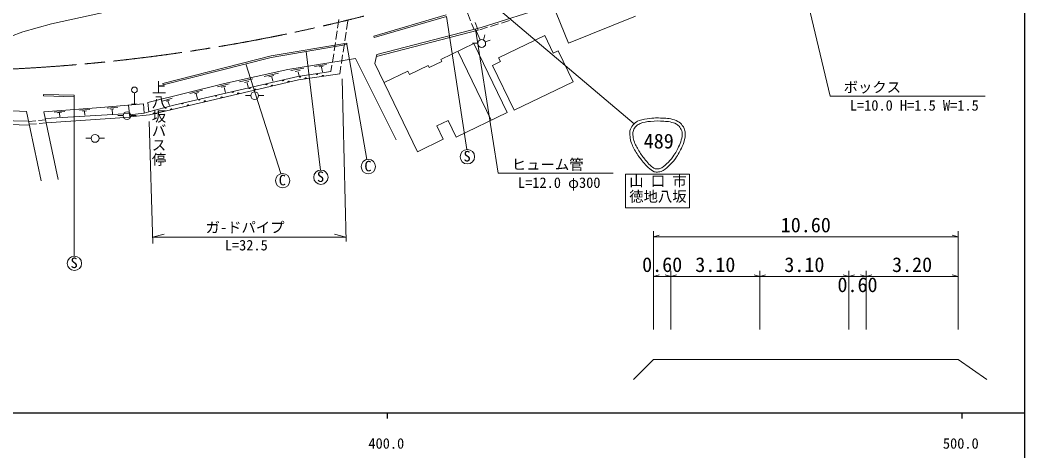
# Model space of a CAD drawing. Units: millimetres, scale not verified, with parts at other scales. Extents: x 40000 to 680000, y 20000 to 380000.
# Drawn here: x 404099 to 579000, y 198357 to 273364 of the extents above; entities that cross this region are included whole.
import ezdxf
from ezdxf.enums import TextEntityAlignment as Align

# ---------------------------------------------------------------- set-up
doc = ezdxf.new("R2010")
doc.units = ezdxf.units.MM
doc.header["$LTSCALE"] = 1000
doc.linetypes.add('CHAIN', pattern=[18.5, 12, -1.5, 3.5, -1.5])
for name, color, linetype, lineweight in [('M-BGD', 7, 'Continuous', 13), ('M-BMK', 2, 'CHAIN', 13), ('M-STR-HTXT', 7, 'Continuous', 13), ('M-STR-STRC', 7, 'Continuous', 13), ('M-TTL-BAND', 7, 'Continuous', 25)]:
    doc.layers.add(name, color=color, linetype=linetype, lineweight=lineweight)
doc.styles.add('@ＭＳ ゴシック', font='')
doc.styles.add('ＭＳ ゴシック', font='')
doc.styles.get('@ＭＳ ゴシック').set_extended_font_data('@MS Gothic')
doc.styles.get('ＭＳ ゴシック').set_extended_font_data('MS Gothic')

msp = doc.modelspace()

# ---------------------------------------------------------------- linework, layer by layer
at = {"layer": 'M-BGD'}
for p, q in [((429737, 277166), (409577, 272685)), ((482516, 273253), (481965, 274649)), ((484328, 272066), (496161, 275793)), ((499540, 269327), (497393, 274654)), ((459583, 273443), (459357, 271961)), ((461147, 273226), (460922, 271743)), ((465680, 270589), (478249, 274251)), ((465750, 270349), (478319, 274011)), ((481871, 250821), (478319, 274011)), ((483707, 271904), (483286, 272970)), ((489304, 273293), (487872, 272848)), ((511232, 274039), (499540, 269327)), ((404548, 271324), (398971, 269235)), ((409577, 272685), (404548, 271324)), ((459282, 271466), (459057, 269983)), ((460847, 271249), (460621, 269766)), ((466137, 267054), (483807, 271624)), ((466207, 267352), (484328, 272066)), ((483110, 271749), (482700, 272788)), ((483807, 271624), (483707, 271904)), ((485485, 272105), (484120, 271681)), ((487395, 272699), (485962, 272254)), ((460946, 269354), (447776, 267115)), ((458982, 269489), (458756, 268006)), ((460946, 269354), (460988, 269108)), ((465680, 270589), (465750, 270349)), ((484753, 269896), (485016, 270771)), ((485060, 269596), (485931, 269871)), ((487394, 266781), (495415, 270660)), ((495415, 270660), (496888, 267614)), ((453868, 267897), (456395, 247257)), ((460546, 269271), (460320, 267788)), ((464456, 249080), (460988, 269108)), ((483065, 269278), (477322, 266501)), ((486098, 255939), (480296, 267939)), ((482857, 269319), (483771, 269319)), ((488868, 257279), (483065, 269278)), ((496888, 267614), (497752, 268032)), ((497752, 268032), (500366, 262626)), ((447776, 267115), (428922, 262316)), ((462508, 266664), (450705, 264742)), ((458681, 267512), (458456, 266029)), ((460245, 267294), (460020, 265811)), ((469578, 252494), (462508, 266664)), ((465844, 265812), (466207, 267352)), ((477485, 266163), (475287, 265100)), ((477322, 266501), (477485, 266163)), ((486319, 265474), (487703, 266143)), ((487703, 266143), (487394, 266781)), ((487703, 266143), (487394, 266781)), ((450705, 264742), (439671, 262316)), ((443390, 265740), (449494, 246628)), ((446558, 263546), (449082, 264116)), ((451204, 264563), (453491, 264992)), ((452001, 264431), (452825, 264598)), ((452492, 264326), (452676, 263660)), ((455364, 265273), (457456, 265647)), ((456153, 265226), (456843, 265360)), ((456562, 265150), (456708, 264355)), ((458380, 265534), (458211, 264421)), ((459945, 265317), (459742, 263986)), ((473277, 250440), (465844, 265812)), ((471567, 264486), (467448, 262495)), ((471868, 263864), (471567, 264486)), ((475123, 265438), (471874, 263866)), ((475287, 265100), (475123, 265438)), ((490097, 257661), (486319, 265474)), ((442289, 262643), (444586, 263160)), ((443166, 262520), (443920, 262687)), ((443595, 262450), (443771, 261688)), ((447400, 263502), (448267, 263730)), ((447890, 263476), (448110, 262722)), ((490097, 257661), (500366, 262626)), ((424001, 258701), (424001, 260701)), ((439671, 262316), (426358, 259003)), ((428922, 262316), (428984, 262074)), ((433627, 260607), (435853, 261174)), ((434445, 260542), (435169, 260759)), ((438477, 261758), (440501, 262258)), ((439099, 261688), (439923, 261889)), ((439625, 261600), (439835, 260759)), ((408153, 260418), (408146, 260168)), ((408146, 260168), (413530, 260030)), ((408153, 260418), (413537, 260280)), ((413537, 260280), (413530, 260030)), ((413530, 260030), (413530, 232263)), ((426358, 259003), (426531, 257384)), ((428858, 259263), (430547, 259759)), ((429513, 259263), (430097, 259444)), ((429828, 259286), (430080, 258515)), ((434719, 260531), (434988, 259672)), ((443326, 260251), (444240, 260252)), ((445619, 260251), (446533, 260252)), ((405237, 257464), (380550, 258603)), ((407744, 245350), (405237, 257464)), ((418135, 258145), (408254, 257405)), ((408254, 257405), (410739, 245617)), ((408498, 256248), (423120, 257127)), ((410013, 257338), (411863, 257460)), ((410609, 257206), (411302, 257259)), ((410951, 257136), (411021, 256540)), ((414422, 257685), (416219, 257799)), ((414948, 257536), (415640, 257580)), ((415290, 257458), (415342, 256791)), ((425589, 258796), (418135, 258145)), ((419265, 258021), (421099, 258185)), ((419837, 257870), (420442, 257922)), ((420142, 257896), (420186, 256950)), ((422986, 258568), (423183, 256448)), ((425722, 257167), (423145, 256859)), ((423501, 258701), (424501, 258701)), ((425589, 258796), (425722, 257167)), ((425722, 257167), (426531, 257384)), ((488868, 257279), (480027, 253004)), ((380742, 256447), (405592, 255748)), ((405726, 255098), (380803, 255756)), ((405605, 255685), (406831, 255805)), ((407329, 255854), (408555, 255975)), ((407430, 255368), (408662, 255471)), ((423183, 256448), (408662, 255471)), ((421119, 256752), (422033, 256752)), ((426649, 256891), (423174, 256538)), ((423412, 256752), (424326, 256752)), ((478625, 255904), (476624, 254937)), ((480027, 253004), (478625, 255904)), ((405700, 255224), (406932, 255327)), ((476624, 254937), (477752, 252604)), ((415556, 252804), (416470, 252805)), ((417850, 252804), (418763, 252805)), ((477752, 252604), (473277, 250440)), ((514361, 224297), (514361, 236644)), ((567361, 219506), (567361, 236644)), ((514361, 235644), (515361, 235894)), ((514361, 235644), (567361, 235644)), ((567361, 235644), (566361, 235894)), ((514361, 219506), (514361, 229735)), ((517361, 219506), (517361, 229735)), ((517361, 219506), (517361, 229735)), ((532861, 219506), (532861, 229735)), ((532861, 219506), (532861, 229735)), ((548361, 219506), (548361, 229735)), ((548361, 219506), (548361, 229735)), ((551361, 219506), (551361, 229735)), ((551361, 221977), (551361, 229735)), ((567361, 221977), (567361, 229735)), ((514361, 228735), (515361, 228985)), ((514361, 228735), (517361, 228735)), ((517361, 228735), (516361, 228985)), ((517361, 228735), (518361, 228985)), ((517361, 228735), (532861, 228735)), ((532861, 228735), (531861, 228985)), ((532861, 228735), (533861, 228985)), ((532861, 228735), (548361, 228735)), ((548361, 228735), (547361, 228985)), ((548361, 228735), (549361, 228985)), ((548361, 228735), (551361, 228735)), ((551361, 228735), (550361, 228985)), ((551361, 228735), (552361, 228985)), ((551361, 228735), (567361, 228735)), ((567361, 228735), (566361, 228985)), ((514361, 214297), (510881, 210816)), ((517361, 214297), (514361, 214297)), ((517361, 214297), (532861, 214297)), ((532861, 214297), (548361, 214297)), ((548361, 214297), (551361, 214297)), ((551361, 214297), (567361, 214297)), ((567361, 214297), (572358, 210816))]:
    msp.add_line(p, q, dxfattribs=at)
for points in [[(428984, 262074), (447828, 266870), (460988, 269108)], [(426531, 257384), (430870, 258580), (452465, 263520), (458211, 264421)], [(459742, 263986), (452554, 262988), (426649, 256891)]]:
    msp.add_lwpolyline(points, dxfattribs=at)
for centre, radius in [((484453, 269283), 683), ((424001, 261201), 500), ((444922, 260215), 683), ((422715, 256716), 683), ((417152, 252768), 683), ((481959, 249574), 1250), ((464708, 247856), 1250), ((449798, 245415), 1250), ((456455, 246002), 1250), ((413562, 231014), 1250)]:
    msp.add_circle(centre, radius, dxfattribs=at)
for centre, start, end in [((449878, 262929), 192.88566, 12.88566), ((450858, 262589), 13.24415, 193.24415), ((452807, 263574), 188.90342, 8.90342), ((453799, 263161), 7.9009, 187.9009), ((455771, 264038), 188.90342, 8.90342), ((456771, 263573), 7.9009, 187.9009), ((441105, 260922), 192.88566, 12.88566), ((442097, 260527), 13.24415, 193.24415), ((444029, 261591), 192.88566, 12.88566), ((445017, 261214), 13.24415, 193.24415), ((446954, 262260), 192.88566, 12.88566), ((447937, 261901), 13.24415, 193.24415), ((432331, 258915), 192.88566, 12.88566), ((435256, 259584), 192.88566, 12.88566), ((436257, 259152), 13.24415, 193.24415), ((438180, 260253), 192.88566, 12.88566), ((439177, 259840), 13.24415, 193.24415), ((427496, 257090), 13.24415, 193.24415), ((429423, 258181), 195.4117, 15.4117), ((430416, 257778), 13.24415, 193.24415), ((433336, 258465), 13.24415, 193.24415)]:
    msp.add_arc(centre, 150, start, end, dxfattribs=at)
at = {"layer": 'M-BMK'}
msp.add_arc((387342, 575160), 310692, 265.86578, 284.27168, dxfattribs=at)
at = {"layer": 'M-STR-HTXT'}
for p, q in [((536934, 294403), (545082, 260143)), ((483357, 271813), (487320, 246685)), ((483357, 271813), (484162, 269916)), ((460830, 234798), (460164, 263153)), ((545082, 260143), (572082, 260143)), ((427187, 234465), (426573, 255698)), ((487320, 246685), (507320, 246685)), ((427154, 235597), (429154, 236097)), ((427154, 235597), (460811, 235597)), ((460811, 235597), (458811, 236097))]:
    msp.add_line(p, q, dxfattribs=at)
at = {"layer": 'M-STR-STRC'}
msp.add_line((510962, 255301), (486205, 276232), dxfattribs=at)
msp.add_lwpolyline([(509477, 240695), (520607, 240695), (520607, 246564), (509477, 246564)], close=True, dxfattribs=at)
for points in [[(513738, 256253), (514693, 256357), (515238, 256327), (516197, 256279), (516664, 256256), (516931, 256251), (517387, 256147), (517877, 256036), (518170, 255980), (518603, 255724), (518950, 255520), (519135, 255364), (519370, 255037), (519645, 254653), (519761, 254390), (519846, 253926), (519929, 253468), (519876, 253194), (519793, 252736), (519692, 252180), (519572, 251878), (519343, 251361), (518963, 250503), (518695, 250040), (518154, 249272), (517752, 248704), (517506, 248390), (516990, 247924), (516522, 247501), (516250, 247240), (515668, 246998), (515503, 246930), (515397, 246928), (515219, 246919), (514929, 246904), (514752, 246876), (514478, 246972), (514016, 247135), (513816, 247364), (513447, 247686), (513067, 248017), (512894, 248248), (512574, 248638), (512064, 249261), (511772, 249612), (511358, 250304), (510929, 251021), (510683, 251436), (510433, 252234), (510298, 252663), (510266, 252921), (510248, 253371), (510232, 253754), (510201, 253987), (510327, 254349), (510474, 254771), (510642, 254989), (510962, 255301), (511250, 255584), (511460, 255704), (511834, 255856), (512538, 256142), (512983, 256171), (513738, 256253)], [(513846, 255736), (514749, 255832), (515264, 255798), (516171, 255751), (516602, 255728), (516848, 255724), (517269, 255629), (517697, 255532), (517952, 255483), (518329, 255260), (518601, 255100), (518747, 254977), (518930, 254721), (519151, 254413), (519245, 254202), (519313, 253829), (519383, 253445), (519338, 253215), (519268, 252832), (519176, 252324), (519067, 252048), (518858, 251576), (518494, 250755), (518238, 250312), (517720, 249579), (517345, 249048), (517115, 248755), (516633, 248319), (516219, 247944), (515977, 247712), (515461, 247498), (515362, 247457), (515298, 247456), (515191, 247451), (514983, 247440), (514856, 247420), (514660, 247489), (514273, 247625), (514106, 247817), (513796, 248087), (513442, 248395), (513281, 248610), (512984, 248973), (512493, 249573), (512211, 249911), (511813, 250576), (511409, 251252), (511178, 251642), (510942, 252394), (510823, 252771), (510795, 252997), (510779, 253392), (510767, 253697), (510742, 253882), (510842, 254170), (510957, 254501), (511089, 254671), (511339, 254915), (511570, 255141), (511737, 255237), (512036, 255359), (512705, 255631), (513128, 255660), (513846, 255736)]]:
    msp.add_open_spline(points, degree=3, knots=[0, 0, 0, 0, 1, 1, 1, 2, 2, 2, 3, 3, 3, 4, 4, 4, 5, 5, 5, 6, 6, 6, 7, 7, 7, 8, 8, 8, 9, 9, 9, 10, 10, 10, 11, 11, 11, 12, 12, 12, 13, 13, 13, 14, 14, 14, 15, 15, 15, 16, 16, 16, 17, 17, 17, 18, 18, 18, 19, 19, 19, 20, 20, 20, 21, 21, 21, 21], dxfattribs=at)
at = {"layer": 'M-TTL-BAND'}
for p, q in [((579000, 20000), (579000, 370000)), ((40000, 205000), (579000, 205000)), ((468000, 205000), (468000, 204000)), ((568000, 205000), (568000, 204000))]:
    msp.add_line(p, q, dxfattribs=at)

# ---------------------------------------------------------------- texts
at = {"layer": 'M-BGD', "style": '@ＭＳ ゴシック'}
msp.add_text('上八坂バス停', height=1833, rotation=270, dxfattribs=at).set_placement((426788, 262887), align=Align.BOTTOM_LEFT)
at = {"layer": 'M-BGD', "style": 'ＭＳ ゴシック'}
for s, p in [('S', (481280, 248200)), ('C', (464029, 246482)), ('S', (455777, 244629)), ('C', (449120, 244042)), ('S', (412883, 229640))]:
    msp.add_text(s, height=1833, dxfattribs=at).set_placement(p, align=Align.BOTTOM_LEFT)
for s, p in [('10.60', (540861, 235644)), ('0.60', (515861, 228735)), ('3.10', (525111, 228735)), ('3.10', (540611, 228735)), ('3.20', (559361, 228735)), ('0.60', (549861, 225235))]:
    msp.add_text(s, height=2566, dxfattribs=at).set_placement(p, align=Align.BOTTOM_CENTER)
at = {"layer": 'M-STR-HTXT', "style": 'ＭＳ ゴシック'}
for s, p in [('ボックス', (547441, 260219)), ('L=10.0 H=1.5 W=1.5', (548523, 257052)), ('ヒューム管', (489679, 246762)), ('L=12.0 φ300', (490761, 243595)), ('ガ-ドパイプ', (436391, 235807)), ('L=32.5', (439727, 232714))]:
    msp.add_text(s, height=1833, dxfattribs=at).set_placement(p, align=Align.BOTTOM_LEFT)
at = {"layer": 'M-STR-STRC', "style": 'ＭＳ ゴシック'}
for s, height, p in [('489', 2566, (512647, 250243)), ('山 口 市', 1833, (510132, 243877)), ('徳地八坂', 1833, (510132, 241189))]:
    msp.add_text(s, height=height, dxfattribs=at).set_placement(p, align=Align.BOTTOM_LEFT)
at = {"layer": 'M-TTL-BAND', "style": 'ＭＳ ゴシック'}
for s, p in [('400.0', (467844, 198195)), ('500.0', (567844, 198195))]:
    msp.add_text(s, height=1833, dxfattribs=at).set_placement(p, align=Align.BOTTOM_CENTER)

doc.saveas('drawing.dxf')
